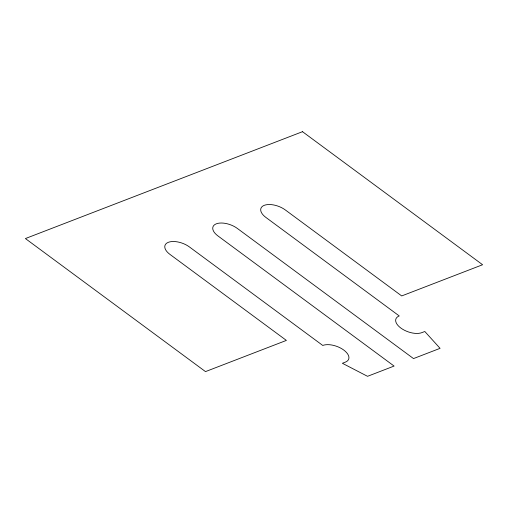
<?xml version="1.0" encoding="UTF-8"?>
<svg xmlns="http://www.w3.org/2000/svg" width="508" height="508" viewBox="0 0 508 508"><rect width="100%" height="100%" fill="white"/><g stroke="black" fill="none" stroke-linecap="round" stroke-linejoin="round"><path stroke-width="0.76" d="M302.508 131.686L25.4 238.557L205.492 371.608L286.385 340.411L169.958 254.4A15.589 7.912 20 0 1 168.37 242.303A15.589 7.912 20 0 1 189.376 246.907L322.751 345.446A15.589 7.912 20 0 1 343.757 350.05A15.589 7.912 20 0 1 345.345 362.14L342.386 363.284L367.532 376.314L394.094 366.065L217.913 235.903A15.589 7.912 20 0 1 216.319 223.812A15.589 7.912 20 0 1 237.325 228.416L413.512 358.578L440.074 348.336L424.802 331.502L421.837 332.645A15.589 7.912 20 0 1 400.831 328.035A15.589 7.912 20 0 1 399.244 315.944L265.868 217.411A15.589 7.912 20 0 1 264.274 205.321A15.589 7.912 20 0 1 285.28 209.925L401.707 295.935L482.6 264.738L302.508 131.686"/></g></svg>
